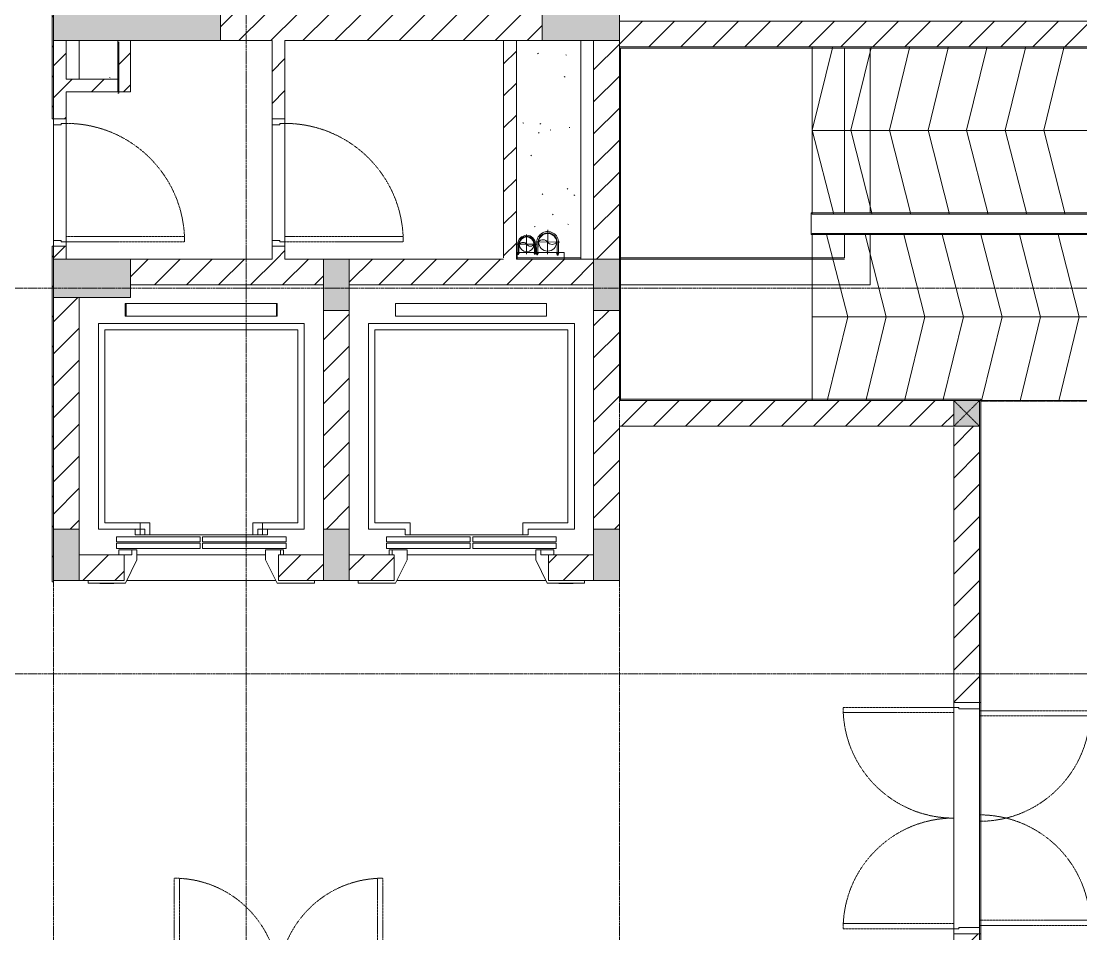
# Model space of a CAD drawing. Header units: millimetres. Extents: x 5359 to 218750, y -16347 to 109893.
# Drawn here: x 44202 to 52440, y 46415 to 53512 of the extents above; entities that cross this region are included whole.
import ezdxf

# ---------------------------------------------------------------- set-up
doc = ezdxf.new("R2010")
doc.units = ezdxf.units.MM
for name, pattern in [('Dash', [6, 3, -3]), ('Grid Line', [22.225, 12.7, -3.175, 3.175, -3.175]), ('IMPORT-CENTER _3_', [10.16, 6.35, -1.27, 1.27, -1.27]), ('IMPORT-Overhead', [3.96875, 2.38125, -1.5875]), ('NET VAN', [1.06, 0.53, -0.53])]:
    doc.linetypes.add(name, pattern=pattern)
for name, color, linetype, lineweight in [('0-1', 7, 'Continuous', 5), ('A-AREA-1', 41, 'IMPORT-Overhead', 9), ('A-CLNG', 13, 'Continuous', 9), ('A-CLNG-PATT', 13, 'Continuous', 9), ('A-DETL-GENF-2', 9, 'NET VAN', 9), ('A-DETL-THIN', 151, 'Continuous', 9), ('A-DOOR', 31, 'Continuous', 9), ('A-DOOR-FRAM', 31, 'Continuous', 9), ('A-FLOR', 192, 'Continuous', 9), ('A-FLOR-1', 9, 'Continuous', 9), ('A-WALL', 113, 'Continuous', 9), ('A-WALL-3', 113, 'Continuous', 18), ('A-WALL-PATT-3', 111, 'Continuous', 9), ('G-IMPT', 8, 'Continuous', 9), ('G-IMPT-1', 8, 'IMPORT-CENTER _3_', 9), ('I-WALL-3', 2, 'Continuous', 18), ('M-EQPM', 50, 'Continuous', 9), ('S-BEAM-1', 9, 'Continuous', 9), ('S-COLS', 52, 'Continuous', 9), ('S-COLS-1', 253, 'Continuous', 5), ('S-COLS-2', 53, 'Continuous', 18), ('S-COLS-4', 52, 'Continuous', 18), ('S-COLS-5', 52, 'Dash', 9), ('S-COLS-HDLN', 52, 'Dash', 9), ('S-GRID-1', 1, 'Grid Line', 9)]:
    doc.layers.add(name, color=color, linetype=linetype, lineweight=lineweight)
pattern_1 = [(45, (0, 0), (-124.4508, 124.4508), [])]
pattern_2 = [(45, (0, 0), (-116.67262, 116.67262), [])]

# ---------------------------------------------------------------- blocks, each defined once
blk = doc.blocks.new('NCV_TKTC_KET CAU_rvt-1-TKCS_MB ĐỊNH VỊ CỔNG-HÀNG RÀO')
at = {"layer": 'S-COLS-1'}
for points in [[(44452.6, 53361.9), (45752.6, 53361.9), (45752.6, 53711.9), (44452.6, 53711.9), (44452.6, 53676.5)], [(48852.6, 53362.3), (48852.6, 53562.3), (48252.6, 53562.3), (48252.6, 53362.3)], [(45052.6, 51361.9), (45052.6, 51661.9), (44452.6, 51661.9), (44452.6, 51361.9)], [(46552.6, 51261.9), (46752.6, 51261.9), (46752.6, 51661.9), (46552.6, 51661.9)], [(48652.6, 51261.9), (48852.6, 51261.9), (48852.6, 51661.9), (48652.6, 51661.9)], [(44652.6, 49161.9), (44652.6, 49561.9), (44452.6, 49561.9), (44452.6, 49161.9)], [(46552.6, 49161.9), (46752.6, 49161.9), (46752.6, 49561.9), (46552.6, 49561.9)], [(48852.6, 49161.9), (48852.6, 49561.9), (48652.6, 49561.9), (48652.6, 49161.9)]]:
    blk.add_hatch(color=256, dxfattribs=at).paths.add_polyline_path(points)
at = {"layer": 'A-FLOR-1'}
for p, q in [((44652.6, 53061.9), (44652.6, 53361.9)), ((48652.6, 53362.3), (48652.6, 53361.9))]:
    blk.add_line(p, q, dxfattribs=at)
at = {"layer": 'S-BEAM-1'}
blk.add_line((48552.6, 53362.3), (48552.6, 51661.9), dxfattribs=at)
at = {"layer": 'S-COLS-2'}
for p, q in [((44452.6, 53711.9), (44452.6, 53361.9)), ((45752.6, 53361.9), (45752.6, 53711.9)), ((48252.6, 53562.3), (48252.6, 53362.3)), ((48852.6, 53362.3), (48852.6, 53562.3)), ((44452.6, 53361.9), (45752.6, 53361.9)), ((48252.6, 53362.3), (48852.6, 53362.3)), ((44452.6, 51661.9), (44452.6, 51361.9)), ((45052.6, 51661.9), (44452.6, 51661.9)), ((45052.6, 51361.9), (45052.6, 51661.9)), ((46752.6, 51661.9), (46552.6, 51661.9)), ((46552.6, 51661.9), (46552.6, 51261.9)), ((46752.6, 51261.9), (46752.6, 51661.9)), ((48852.6, 51661.9), (48652.6, 51661.9)), ((48652.6, 51661.9), (48652.6, 51261.9)), ((48852.6, 51261.9), (48852.6, 51661.9)), ((44452.6, 51361.9), (45052.6, 51361.9)), ((46552.6, 51261.9), (46752.6, 51261.9)), ((48652.6, 51261.9), (48852.6, 51261.9)), ((44652.6, 49561.9), (44452.6, 49561.9)), ((44452.6, 49561.9), (44452.6, 49161.9)), ((44652.6, 49161.9), (44652.6, 49561.9)), ((46752.6, 49561.9), (46552.6, 49561.9)), ((46552.6, 49561.9), (46552.6, 49161.9)), ((46752.6, 49161.9), (46752.6, 49561.9)), ((48852.6, 49561.9), (48652.6, 49561.9)), ((48652.6, 49561.9), (48652.6, 49161.9)), ((48852.6, 49161.9), (48852.6, 49561.9)), ((44452.6, 49161.9), (44652.6, 49161.9)), ((46552.6, 49161.9), (46752.6, 49161.9)), ((48652.6, 49161.9), (48852.6, 49161.9))]:
    blk.add_line(p, q, dxfattribs=at)
blk = doc.blocks.new('FD_07 - FD_07-1700x2200-CỬA ĐI 2 CÁNH-910693-TKCS_MB ĐỊNH VỊ CỔNG-HÀNG RÀO')
at = {"layer": 'A-DETL-GENF-2'}
for p, q in [((-810, 910), (-810, 100)), ((-770, 910), (-810, 910)), ((-770, 100), (-770, 910)), ((770, 100), (770, 910)), ((770, 910), (810, 910)), ((810, 910), (810, 100)), ((-810, 100), (-770, 100)), ((810, 100), (770, 100)), ((-810, -910), (-810, -100)), ((-810, -100), (-770, -100)), ((-770, -100), (-770, -910)), ((810, -100), (770, -100)), ((770, -100), (770, -910)), ((810, -910), (810, -100)), ((-770, -910), (-810, -910)), ((770, -910), (810, -910))]:
    blk.add_line(p, q, dxfattribs=at)
for centre, start, end in [((-810, 100), 0, 87.16943), ((810, 100), 92.83057, 180), ((-810, -100), 272.83057, 360), ((810, -100), 180, 267.16943)]:
    blk.add_arc(centre, 810, start, end, dxfattribs=at)
at = {"layer": 'A-DOOR'}
for p, q in [((-810, 100), (810, 100)), ((800, -100), (-800, -100))]:
    blk.add_line(p, q, dxfattribs=at)
at = {"layer": 'A-DOOR-FRAM'}
for p, q in [((-810, 100), (-850, 100)), ((-850, 100), (-850, -100)), ((-810, 60), (-810, 100)), ((850, 100), (810, 100)), ((810, 100), (810, 60)), ((850, -100), (850, 100)), ((-800, 60), (-810, 60)), ((-800, -100), (-800, 60)), ((810, 60), (800, 60)), ((800, 60), (800, -100)), ((-850, -100), (-800, -100)), ((800, -100), (850, -100))]:
    blk.add_line(p, q, dxfattribs=at)
blk = doc.blocks.new('Thang may HIEN - Dài x Rộng - 2000x2000-V2-TKCS_MB ĐỊNH VỊ CỔNG-HÀNG RÀO')
at = {"layer": 'A-DOOR'}
for p, q in [((-660, -190.4), (-660, -150.4)), ((10, -150.4), (10, -190.4)), ((-660, -200.4), (-660, -240.4)), ((10, -200.4), (10, -240.4)), ((-440, -300), (-800, -300)), ((-800, -300), (-800, -1900)), ((-440, -255), (-440, -300)), ((-400, -255), (-440, -255)), ((475, -255), (-400, -255)), ((-400, -350), (-400, -255)), ((475, -255), (515, -255)), ((475, -350), (475, -255)), ((515, -255), (515, -300)), ((800, -300), (515, -300)), ((800, -1900), (800, -300)), ((-400, -350), (-750, -350)), ((-750, -350), (-750, -1850)), ((750, -350), (475, -350)), ((750, -1850), (750, -350)), ((-750, -1850), (750, -1850)), ((-800, -1900), (800, -1900)), ((590.8, -1955.4), (-584.2, -1955.4)), ((-584.2, -1955.4), (-584.2, -2055.4)), ((590.8, -2055.4), (590.8, -1955.4)), ((-584.2, -2055.4), (590.8, -2055.4))]:
    blk.add_line(p, q, dxfattribs=at)
blk = doc.blocks.new('FD_02 - FD_03 - FD_03-KY THUAT-900x2200mm-801878-TKCS_MB ĐỊNH VỊ CỔNG-HÀNG RÀO')
at = {"layer": 'A-DETL-GENF-2'}
for p, q in [((420, 50), (420, 970)), ((420, 970), (460, 970)), ((460, 970), (460, 50)), ((460, 50), (420, 50))]:
    blk.add_line(p, q, dxfattribs=at)
blk.add_arc((460, 50), 920, 92.49191, 180, dxfattribs=at)
at = {"layer": 'A-DOOR-FRAM'}
for p, q in [((-460, 50), (-495, 50)), ((-495, 50), (-495, -50)), ((-460, 10), (-460, 50)), ((-450, 10), (-460, 10)), ((-450, -50), (-450, 10)), ((460, 10), (450, 10)), ((450, 10), (450, -50)), ((495, 50), (460, 50)), ((460, 50), (460, 10)), ((495, -50), (495, 50)), ((-495, -50), (-450, -50)), ((450, -50), (495, -50))]:
    blk.add_line(p, q, dxfattribs=at)
blk = doc.blocks.new('TKTC_XREF_251221_MB TANG 1 - TKTC_XREF_260130_MB TANG 1_dwg_$cc-4202122-TKCS_MB ĐỊNH VỊ CỔNG-HÀNG RÀO')
at = {"layer": 'G-IMPT'}
blk.add_circle((0, 0), 0.5, dxfattribs=at)
for centre, radius, start, end in [((0, 0), 0.5, 90, 270), ((0.188, 0.25), 0.313, 126.8699, 233.1301), ((-0.188, -0.25), 0.313, 306.8699, 53.1301)]:
    blk.add_arc(centre, radius, start, end, dxfattribs=at)
at = {"layer": 'G-IMPT-1'}
for p, q in [((-0.673, 0), (0.673, 0)), ((0, -0.673), (0, 0.673))]:
    blk.add_line(p, q, dxfattribs=at)
blk = doc.blocks.new('TKTC_XREF_251221_MB TANG 1 - TKTC_XREF_260130_MB TANG 1_dwg_CUM U_DN100-4202112-TKCS_MB ĐỊNH VỊ CỔNG-HÀNG RÀO')
at = {"layer": 'G-IMPT'}
blk.add_hatch(color=256, dxfattribs=at).paths.add_polyline_path([(0, 61), (0, 57), (14.8, 55.1), (28.5, 49.4), (40.3, 40.3), (49.4, 28.5), (55.1, 14.8), (57, 0), (55.1, -14.8), (49.4, -28.5), (40.3, -40.3), (28.5, -49.4), (14.8, -55.1), (0, -57), (0, -61), (15.8, -58.9), (30.5, -52.8), (43.1, -43.1), (52.8, -30.5), (58.9, -15.8), (61, 0), (58.9, 15.8), (52.8, 30.5), (43.1, 43.1), (30.5, 52.8), (15.8, 58.9)])
for p, q in [((-72.7, 69.3), (-72.7, 60.7)), ((-66.9, 67.9), (-71.7, 67.9)), ((-65, 69), (0, 69)), ((-79.1, 66.6), (-79.1, 63.4)), ((-76.6, 66.6), (-76.6, 63.4)), ((-74.6, 66.6), (-74.6, 63.4)), ((-66.9, 62.1), (-71.7, 62.1)), ((-79.1, -63.4), (-79.1, -66.6)), ((-76.6, -63.4), (-76.6, -66.6)), ((-74.6, -63.4), (-74.6, -66.6)), ((-72.7, -60.7), (-72.7, -69.3)), ((-66.9, -62.1), (-71.7, -62.1)), ((-66.9, -67.9), (-71.7, -67.9)), ((-65, -69), (0, -69))]:
    blk.add_line(p, q, dxfattribs=at)
at = {"layer": 'G-IMPT', "flags": 128}
for points in [[(-72.7, 67.6), (-78.1, 67.6), (-78.1, 62.4), (-72.7, 62.4)], [(-71.7, 59.2), (-66.9, 59.2), (-66.9, 70.8), (-71.7, 70.8)], [(-66.9, 70.8), (-66.9, 72.7), (-65, 72.7), (-65, 57.3), (-66.9, 57.3), (-66.9, 59.2)], [(-65, 61), (0, 61), (0, 57)], [(-72.7, -62.4), (-78.1, -62.4), (-78.1, -67.6), (-72.7, -67.6)], [(-71.7, -70.8), (-66.9, -70.8), (-66.9, -59.2), (-71.7, -59.2)], [(-66.9, -59.2), (-66.9, -57.3), (-65, -57.3), (-65, -72.7), (-66.9, -72.7), (-66.9, -70.8)], [(-65, -61), (0, -61), (0, -57)]]:
    blk.add_lwpolyline(points, dxfattribs=at)
at = {"layer": 'G-IMPT'}
for centre, radius, start, end in [((-78.1, 66.6), 0.96, 90, 180), ((-71.1, 69.3), 1.56, 112.61986, 247.38014), ((-67.9, 65), 4.8, 143.1301, 216.8699), ((0, 0), 69, 270, 90), ((-78.1, 63.4), 0.96, 180, 270), ((-71.1, 60.7), 1.56, 112.61986, 247.38014), ((0, 0), 61, 270, 90), ((0, 0), 57, 270, 90), ((-78.1, -63.4), 0.96, 90, 180), ((-78.1, -66.6), 0.96, 180, 270), ((-71.1, -60.7), 1.56, 112.61986, 247.38014), ((-67.9, -65), 4.8, 143.1301, 216.8699), ((-71.1, -69.3), 1.56, 112.61986, 247.38014)]:
    blk.add_arc(centre, radius, start, end, dxfattribs=at)
blk = doc.blocks.new('TKTC_XREF_251221_MB TANG 1 - TKTC_XREF_260130_MB TANG 1_dwg_$cc-4202116-TKCS_MB ĐỊNH VỊ CỔNG-HÀNG RÀO')
at = {"layer": 'G-IMPT'}
blk.add_circle((0, 0), 0.5, dxfattribs=at)
for centre, radius, start, end in [((0, 0), 0.5, 90, 270), ((0.188, 0.25), 0.313, 126.8699, 233.1301), ((-0.188, -0.25), 0.313, 306.8699, 53.1301)]:
    blk.add_arc(centre, radius, start, end, dxfattribs=at)
at = {"layer": 'G-IMPT-1'}
for p, q in [((0, -0.673), (0, 0.673)), ((-0.673, 0), (0.673, 0))]:
    blk.add_line(p, q, dxfattribs=at)
blk = doc.blocks.new('TKTC_XREF_251221_MB TANG 1 - TKTC_XREF_260130_MB TANG 1_dwg-4202109-TKCS_MB ĐỊNH VỊ CỔNG-HÀNG RÀO')
at = {"layer": 'G-IMPT'}
for p, q in [((-154299.1, -350784.7), (-154299.1, -350774.7)), ((-151499.2, -354882), (-151499.2, -353182))]:
    blk.add_line(p, q, dxfattribs=at)
at = {"layer": 'G-IMPT', "flags": 128}
blk.add_lwpolyline([(-154727, -349634.2), (-154727, -349684.2), (-155092.6, -349684.2), (-155092.6, -349633.9), (-154727, -349633.9), (-154727, -349684.2), (-155092.6, -349684.2), (-155092.6, -349633.9), (-154727, -349633.9)], dxfattribs=at)
at = {"extrusion": (0, 0, -1)}
for name, p, xscale, yscale, zscale, rotation in [('TKTC_XREF_251221_MB TANG 1 - TKTC_XREF_260130_MB TANG 1_dwg_$cc-4202122-TKCS_MB ĐỊNH VỊ CỔNG-HÀNG RÀO', (155019.9, -349569.8), 114.0000000000649, 114.0000000000649, -114.0000000000649, 269.9277821117897), ('TKTC_XREF_251221_MB TANG 1 - TKTC_XREF_260130_MB TANG 1_dwg_$cc-4202116-TKCS_MB ĐỊNH VỊ CỔNG-HÀNG RÀO', (154856.6, -349552.5), 140.0000000000797, 140.0000000000797, -140.0000000000797, 271.0087957877645)]:
    blk.add_blockref(name, p, dxfattribs=dict(at, xscale=xscale, yscale=yscale, zscale=zscale, rotation=rotation))
at = {"rotation": 90.072217886616}
blk.add_blockref('TKTC_XREF_251221_MB TANG 1 - TKTC_XREF_260130_MB TANG 1_dwg_CUM U_DN100-4202112-TKCS_MB ĐỊNH VỊ CỔNG-HÀNG RÀO', (-155020, -349568.8), dxfattribs=at)
at = {"xscale": 1.228070175438593, "yscale": 1.228070175438593, "zscale": 1.228070175438593, "rotation": 88.99120421064113}
blk.add_blockref('TKTC_XREF_251221_MB TANG 1 - TKTC_XREF_260130_MB TANG 1_dwg_CUM U_DN100-4202112-TKCS_MB ĐỊNH VỊ CỔNG-HÀNG RÀO', (-154856.6, -349555.5), dxfattribs=at)
blk = doc.blocks.new('TKTC_XREF_251221_MB TANG 1 - TKTC_XREF_251221_MB TANG 1-2038492-TKCS_MB ĐỊNH VỊ CỔNG-HÀNG RÀO')
blk.add_blockref('TKTC_XREF_251221_MB TANG 1 - TKTC_XREF_260130_MB TANG 1_dwg-4202109-TKCS_MB ĐỊNH VỊ CỔNG-HÀNG RÀO', (169499.1, 384109.7))
blk = doc.blocks.new('Thang may HIEN - Dài x Rộng - 2000x2000-2402870-TKCS_MB ĐỊNH VỊ CỔNG-HÀNG RÀO')
at = {"layer": 'A-DOOR'}
for p, q in [((-584.2, 1955.4), (-584.2, 2055.4)), ((-584.2, 2055.4), (590.8, 2055.4)), ((590.8, 2055.4), (590.8, 1955.4)), ((-800, 300), (-800, 1900)), ((-800, 1900), (800, 1900)), ((590.8, 1955.4), (-584.2, 1955.4)), ((800, 1900), (800, 300)), ((-750, 350), (-750, 1850)), ((-750, 1850), (750, 1850)), ((750, 1850), (750, 350)), ((-400, 350), (-750, 350)), ((-400, 350), (-400, 255)), ((475, 350), (475, 255)), ((750, 350), (475, 350)), ((-440, 300), (-800, 300)), ((-440, 255), (-440, 300)), ((-400, 255), (-440, 255)), ((475, 255), (-400, 255)), ((475, 255), (515, 255)), ((515, 255), (515, 300)), ((800, 300), (515, 300)), ((-660, 200.4), (-660, 240.4)), ((-660, 240.4), (-10, 240.4)), ((-660, 240.4), (-10, 240.4)), ((-660, 200.4), (-660, 240.4)), ((-10, 200.4), (-660, 200.4)), ((-10, 200.4), (-660, 200.4)), ((-10, 190.4), (-660, 190.4)), ((-660, 190.4), (-660, 150.4)), ((-660, 190.4), (-10, 190.4)), ((-660, 150.4), (-660, 190.4)), ((-10, 240.4), (-10, 200.4)), ((-10, 240.4), (-10, 200.4)), ((-10, 150.4), (-10, 190.4)), ((-10, 190.4), (-10, 150.4)), ((10, 200.4), (10, 240.4)), ((10, 240.4), (660, 240.4)), ((10, 240.4), (660, 240.4)), ((10, 200.4), (10, 240.4)), ((660, 200.4), (10, 200.4)), ((660, 200.4), (10, 200.4)), ((10, 150.4), (10, 190.4)), ((10, 190.4), (660, 190.4)), ((10, 190.4), (660, 190.4)), ((10, 150.4), (10, 190.4)), ((660, 240.4), (660, 200.4)), ((660, 240.4), (660, 200.4)), ((660, 190.4), (660, 150.4)), ((660, 190.4), (660, 150.4)), ((-660, 150.4), (-10, 150.4)), ((-10, 150.4), (-660, 150.4)), ((-640, 140), (-540, 140)), ((-640, 100), (-640, 140)), ((-600, 100), (-640, 100)), ((-600, 100), (-540, 100)), ((-600, -100), (-600, 100)), ((-540, 140), (-500, 140)), ((-540, 100), (-540, 140)), ((-500, 140), (-500, 60)), ((660, 150.4), (10, 150.4)), ((660, 150.4), (10, 150.4)), ((500, 140), (615, 140)), ((500, 60), (500, 140)), ((600, 100), (600, -100)), ((615, 100), (600, 100)), ((615, 140), (615, 100)), ((615, 140), (640, 140)), ((640, 100), (615, 100)), ((640, 140), (640, 100)), ((-500, 60), (-590, -120)), ((590, -120), (500, 60)), ((-880, -120), (-880, -100)), ((-880, -100), (-600, -100)), ((-590, -120), (-880, -120)), ((-790, -124), (-790, -120)), ((-680, -124), (-790, -124)), ((-680, -120), (-680, -124)), ((880, -120), (590, -120)), ((600, -100), (880, -100)), ((880, -100), (880, -120))]:
    blk.add_line(p, q, dxfattribs=at)
blk = doc.blocks.new('Thang may HIEN - Dài x Rộng - 2000x2000-V312-TKCS_MB ĐỊNH VỊ CỔNG-HÀNG RÀO')
at = {"layer": 'A-DOOR'}
for p, q in [((-590, 120), (-880, 120)), ((-880, 120), (-880, 100)), ((-880, 100), (-600, 100)), ((-680, 124), (-790, 124)), ((-790, 124), (-790, 120)), ((-680, 120), (-680, 124)), ((-600, 100), (-600, -100)), ((-500, -60), (-590, 120)), ((590, 120), (500, -60)), ((880, 120), (590, 120)), ((600, -100), (600, 100)), ((600, 100), (880, 100)), ((880, 100), (880, 120)), ((-500, -140), (-500, -60)), ((500, -60), (500, -140)), ((-660, -190.4), (-660, -150.4)), ((-660, -150.4), (-10, -150.4)), ((-10, -150.4), (-660, -150.4)), ((-660, -150.4), (-660, -190.4)), ((-600, -100), (-640, -100)), ((-640, -100), (-640, -140)), ((-640, -140), (-540, -140)), ((-600, -100), (-540, -100)), ((-540, -100), (-540, -140)), ((-540, -140), (-500, -140)), ((-10, -150.4), (-10, -190.4)), ((-10, -190.4), (-10, -150.4)), ((660, -150.4), (10, -150.4)), ((10, -150.4), (10, -190.4)), ((10, -150.4), (10, -190.4)), ((660, -150.4), (10, -150.4)), ((500, -140), (615, -140)), ((615, -100), (600, -100)), ((615, -140), (615, -100)), ((640, -100), (615, -100)), ((615, -140), (640, -140)), ((640, -140), (640, -100)), ((660, -190.4), (660, -150.4)), ((660, -190.4), (660, -150.4)), ((-10, -190.4), (-660, -190.4)), ((-660, -190.4), (-10, -190.4)), ((-10, -200.4), (-660, -200.4)), ((-660, -200.4), (-660, -240.4)), ((-10, -200.4), (-660, -200.4)), ((-660, -200.4), (-660, -240.4)), ((-660, -240.4), (-10, -240.4)), ((-660, -240.4), (-10, -240.4)), ((-10, -240.4), (-10, -200.4)), ((-10, -240.4), (-10, -200.4)), ((10, -190.4), (660, -190.4)), ((10, -190.4), (660, -190.4)), ((10, -200.4), (10, -240.4)), ((660, -200.4), (10, -200.4)), ((10, -200.4), (10, -240.4)), ((660, -200.4), (10, -200.4)), ((10, -240.4), (660, -240.4)), ((10, -240.4), (660, -240.4)), ((660, -240.4), (660, -200.4)), ((660, -240.4), (660, -200.4)), ((-440, -300), (-800, -300)), ((-800, -300), (-800, -1900)), ((-440, -255), (-440, -300)), ((-400, -255), (-440, -255)), ((475, -255), (-400, -255)), ((-400, -350), (-400, -255)), ((475, -255), (515, -255)), ((475, -350), (475, -255)), ((515, -255), (515, -300)), ((800, -300), (515, -300)), ((800, -1900), (800, -300)), ((-400, -350), (-750, -350)), ((-750, -350), (-750, -1850)), ((750, -350), (475, -350)), ((750, -1850), (750, -350)), ((-750, -1850), (750, -1850)), ((-800, -1900), (800, -1900)), ((590.8, -1955.4), (-584.2, -1955.4)), ((-584.2, -1955.4), (-584.2, -2055.4)), ((590.8, -2055.4), (590.8, -1955.4)), ((-584.2, -2055.4), (590.8, -2055.4))]:
    blk.add_line(p, q, dxfattribs=at)
blk = doc.blocks.new('FD_07 - DIG_01-1800x2200-CỬA ĐI 2 CÁNH 2-2150742-TKCS_MB ĐỊNH VỊ CỔNG-HÀNG RÀO')
at = {"layer": 'A-DETL-GENF-2'}
for p, q in [((-860, 960), (-860, 100)), ((-820, 960), (-860, 960)), ((-820, 100), (-820, 960)), ((820, 100), (820, 960)), ((820, 960), (860, 960)), ((860, 960), (860, 100)), ((-860, 100), (-820, 100)), ((860, 100), (820, 100)), ((-835, -960), (-835, -100)), ((-835, -100), (-795, -100)), ((-795, -100), (-795, -960)), ((835, -100), (795, -100)), ((795, -100), (795, -960)), ((835, -960), (835, -100)), ((-795, -960), (-835, -960)), ((795, -960), (835, -960))]:
    blk.add_line(p, q, dxfattribs=at)
for centre, start, end in [((-860, 100), 0, 87.33412), ((860, 100), 92.66588, 180), ((-835, -100), 272.66588, 360), ((835, -100), 180, 267.33412)]:
    blk.add_arc(centre, 860, start, end, dxfattribs=at)
at = {"layer": 'A-DOOR'}
for p, q in [((-860, 100), (860, 100)), ((850, -100), (-850, -100))]:
    blk.add_line(p, q, dxfattribs=at)
at = {"layer": 'A-DOOR-FRAM'}
for p, q in [((-860, 100), (-900, 100)), ((-900, 100), (-900, -100)), ((-860, 60), (-860, 100)), ((900, 100), (860, 100)), ((860, 100), (860, 60)), ((900, -100), (900, 100)), ((-850, 60), (-860, 60)), ((-850, -100), (-850, 60)), ((860, 60), (850, 60)), ((850, 60), (850, -100)), ((-900, -100), (-850, -100)), ((850, -100), (900, -100))]:
    blk.add_line(p, q, dxfattribs=at)
blk = doc.blocks.new('G1_SOF - BO TRU - 200x200-3050151-TKCS_MB ĐỊNH VỊ CỔNG-HÀNG RÀO')
at = {"layer": 'S-COLS-HDLN'}
for p, q in [((-100, 100), (100, -100)), ((100, 100), (-100, -100))]:
    blk.add_line(p, q, dxfattribs=at)

msp = doc.modelspace()

# ---------------------------------------------------------------- hatches: boundary and pattern name
at = {"layer": 'A-CLNG-PATT'}
h = msp.add_hatch(dxfattribs=at)
h.set_pattern_fill('FP_7', color=256, style=0, pattern_type=2)
h.set_pattern_definition([(37.5, (0, 0), (-17.8824, 546.968), [7.376, -424.107, 7.376, -475.204, -461.289]), (37.5, (0, 0), (-17.8824, 546.968), [-914.063, 7.376, -453.913]), (7.5, (0, 0), (502.3874, 801.1234), [7.376, -225.398, 7.376, -381.526, -149.032]), (7.5, (0, 0), (502.3874, 801.1234), [-621.676, 7.376, -141.656]), (327.5, (-349.16, 0), (884.0133, 1.6066), [7.376, -134.559, 7.376, -503.591, -667.095]), (327.5, (-349.16, 0), (884.0133, 1.6066), [-652.902, 7.376, -659.719]), (317.5, (-349.16, 0), (853.35, 249.146), [7.376, -63.591, 7.376, -327.591, -383.225]), (317.5, (-349.16, 0), (853.35, 249.146), [-405.935, 7.376, -375.849])])
h.paths.add_polyline_path([(48552.6, 51671.9), (48552.6, 53361.9), (48052.6, 53361.9), (48052.6, 51671.9)])
h.paths.add_polyline_path([(44952.6, 53061.9), (44952.6, 53361.9), (44652.6, 53361.9), (44652.6, 53061.9)])
at = {"layer": 'A-WALL-PATT-3'}
h = msp.add_hatch(dxfattribs=at)
h.set_pattern_fill('FP_32', color=256, style=0, pattern_type=2)
h.set_pattern_definition(pattern_2)
h.paths.add_polyline_path([(44452.6, 49151.9), (44452.6, 51761.9), (44442.6, 51761.9), (44442.6, 49151.9)])
h.paths.add_polyline_path([(44442.6, 52751.9), (44452.6, 52751.9), (44452.6, 53861.9), (44442.6, 53861.9), (44442.6, 52757.8)])
h.paths.add_polyline_path([(44442.6, 54951.9), (44452.6, 54951.9), (44452.6, 62061.9), (44442.6, 62061.9), (44442.6, 56635.3)])
h.paths.add_polyline_path([(44452.6, 63151.9), (44452.6, 63151.9), (44452.6, 70111.9), (44442.6, 70111.9), (44442.6, 63151.9)])
h = msp.add_hatch(dxfattribs=at)
h.set_pattern_fill('FP_1', color=256, style=0, pattern_type=2)
h.set_pattern_definition(pattern_1)
h.paths.add_polyline_path([(46252.5, 53362.3), (48252.6, 53362.3), (48252.6, 53562.3), (45752.6, 53562.3), (45752.6, 53362.3), (46152.5, 53362.3)])
h = msp.add_hatch(dxfattribs=at)
h.set_pattern_fill('FP_1', color=256, style=0, pattern_type=2)
h.set_pattern_definition(pattern_1)
h.paths.add_polyline_path([(48852.6, 53311.9), (52602.6, 53311.9), (52602.6, 53511.9), (48852.6, 53511.9)])
h = msp.add_hatch(dxfattribs=at)
h.set_pattern_fill('FP_1', color=256, style=0, pattern_type=2)
h.set_pattern_definition(pattern_1)
h.paths.add_polyline_path([(44512.6, 51661.9), (44552.6, 51661.9), (44552.6, 51761.9), (44452.6, 51761.9), (44452.6, 51661.9)])
h.paths.add_polyline_path([(44512.6, 52751.9), (44552.6, 52751.9), (44552.6, 53361.9), (44452.6, 53361.9), (44452.6, 52751.9)])
h = msp.add_hatch(dxfattribs=at)
h.set_pattern_fill('FP_1', color=256, style=0, pattern_type=2)
h.set_pattern_definition(pattern_1)
h.paths.add_polyline_path([(45052.6, 52961.9), (45052.6, 53361.9), (44952.6, 53361.9), (44952.6, 52961.9)])
h = msp.add_hatch(dxfattribs=at)
h.set_pattern_fill('FP_32', color=256, style=0, pattern_type=2)
h.set_pattern_definition(pattern_2)
h.paths.add_polyline_path([(44962.6, 52951.9), (44962.6, 53352.3), (44952.6, 53352.3), (44952.6, 52951.9)])
h = msp.add_hatch(dxfattribs=at)
h.set_pattern_fill('FP_1', color=256, style=0, pattern_type=2)
h.set_pattern_definition(pattern_1)
h.paths.add_polyline_path([(46152.5, 51661.9), (46252.5, 51661.9), (46252.5, 51761.9), (46152.5, 51761.9), (46152.5, 51671.9)])
h.paths.add_polyline_path([(46152.5, 52751.9), (46252.5, 52751.9), (46252.5, 53362.3), (46152.5, 53362.3), (46152.5, 53352.3)])
h = msp.add_hatch(dxfattribs=at)
h.set_pattern_fill('FP_1', color=256, style=0, pattern_type=2)
h.set_pattern_definition(pattern_1)
h.paths.add_polyline_path([(47952.5, 51661.9), (48052.5, 51661.9), (48052.5, 53362.3), (47952.5, 53362.3), (47952.5, 51671.9)])
h = msp.add_hatch(dxfattribs=at)
h.set_pattern_fill('FP_1', color=256, style=0, pattern_type=2)
h.set_pattern_definition(pattern_1)
h.paths.add_polyline_path([(48652.5, 51661.9), (48852.5, 51661.9), (48852.5, 53361.9), (48652.5, 53361.9), (48652.5, 51704)])
h = msp.add_hatch(dxfattribs=at)
h.set_pattern_fill('FP_1', color=256, style=0, pattern_type=2)
h.set_pattern_definition(pattern_1)
h.paths.add_polyline_path([(44552.6, 52961.9), (44952.6, 52961.9), (44952.6, 53061.9), (44552.6, 53061.9)])
h = msp.add_hatch(dxfattribs=at)
h.set_pattern_fill('FP_1', color=256, style=0, pattern_type=2)
h.set_pattern_definition(pattern_1)
h.paths.add_polyline_path([(46513.6, 51461.9), (46552.6, 51461.9), (46552.6, 51661.9), (45052.6, 51661.9), (45052.6, 51461.9)])
h = msp.add_hatch(dxfattribs=at)
h.set_pattern_fill('FP_1', color=256, style=0, pattern_type=2)
h.set_pattern_definition(pattern_1)
h.paths.add_polyline_path([(48652.5, 51461.9), (48652.5, 51661.9), (46752.6, 51661.9), (46752.6, 51461.9), (47724, 51461.9)])
h = msp.add_hatch(dxfattribs=at)
h.set_pattern_fill('FP_1', color=256, style=0, pattern_type=2)
h.set_pattern_definition(pattern_1)
h.paths.add_polyline_path([(44452.5, 49561.9), (44652.5, 49561.9), (44652.5, 51361.9), (44452.5, 51361.9), (44452.5, 50717.8)])
h = msp.add_hatch(dxfattribs=at)
h.set_pattern_fill('FP_1', color=256, style=0, pattern_type=2)
h.set_pattern_definition(pattern_1)
h.paths.add_polyline_path([(46552.6, 49561.9), (46752.6, 49561.9), (46752.6, 51261.9), (46552.6, 51261.9), (46552.6, 50717.8)])
h = msp.add_hatch(dxfattribs=at)
h.set_pattern_fill('FP_1', color=256, style=0, pattern_type=2)
h.set_pattern_definition(pattern_1)
h.paths.add_polyline_path([(48652.5, 49561.9), (48852.5, 49561.9), (48852.5, 51261.9), (48652.5, 51261.9), (48652.5, 50717.8)])
h = msp.add_hatch(dxfattribs=at)
h.set_pattern_fill('FP_1', color=256, style=0, pattern_type=2)
h.set_pattern_definition(pattern_1)
h.paths.add_polyline_path([(51452.5, 50361.9), (51452.5, 50561.9), (48852.5, 50561.9), (48852.5, 50361.9), (48934.4, 50361.9)])
h = msp.add_hatch(dxfattribs=at)
h.set_pattern_fill('FP_1', color=256, style=0, pattern_type=2)
h.set_pattern_definition(pattern_1)
h.paths.add_polyline_path([(51652.5, 46036.9), (51652.5, 46414.6), (51452.5, 46414.6), (51452.5, 46036.9)])
h.paths.add_polyline_path([(51492.5, 48214.6), (51652.5, 48214.6), (51652.5, 50361.9), (51452.5, 50361.9), (51452.5, 48214.6)])
h = msp.add_hatch(dxfattribs=at)
h.set_pattern_fill('FP_1', color=256, style=0, pattern_type=2)
h.set_pattern_definition(pattern_1)
h.paths.add_polyline_path([(45002.6, 49161.9), (45002.6, 49361.9), (44652.6, 49361.9), (44652.6, 49161.9), (44722.6, 49161.9)])
h.paths.add_polyline_path([(46552.6, 49161.9), (46552.6, 49361.9), (46202.6, 49361.9), (46202.6, 49161.9), (46513.6, 49161.9)])
h = msp.add_hatch(dxfattribs=at)
h.set_pattern_fill('FP_1', color=256, style=0, pattern_type=2)
h.set_pattern_definition(pattern_1)
h.paths.add_polyline_path([(48582.6, 49161.9), (48652.5, 49161.9), (48652.5, 49361.9), (48302.6, 49361.9), (48302.6, 49161.9)])
h.paths.add_polyline_path([(46752.6, 49161.9), (47102.6, 49161.9), (47102.6, 49361.9), (46752.6, 49361.9), (46752.6, 49321.9)])
at = {"layer": 'S-COLS-1'}
msp.add_hatch(color=256, dxfattribs=at).paths.add_polyline_path([(51452.5, 50361.9), (51652.5, 50361.9), (51652.5, 50561.9), (51452.5, 50561.9)])

# ---------------------------------------------------------------- linework, layer by layer
at = {"layer": 'A-AREA-1'}
for p, q in [((52727.6, 50557.5), (51662.3, 50557.5)), ((46102.6, 49361.9), (45102.6, 49361.9)), ((47202.6, 49361.9), (48202.6, 49361.9))]:
    msp.add_line(p, q, dxfattribs=at)
at = {"layer": 'A-CLNG'}
msp.add_line((48552.7, 53361.9), (48052.6, 53361.9), dxfattribs=at)
at = {"layer": 'A-DETL-THIN'}
for p, q in [((50352.5, 52663.9), (50511.8, 53315.9)), ((50352.5, 53311.9), (59152.5, 53311.9)), ((50352.5, 52011.9), (50352.5, 53311.9)), ((50352.5, 53311.9), (50352.5, 52011.9)), ((59152.5, 53311.9), (50352.5, 53311.9)), ((50652.5, 52663.9), (50811.8, 53315.9)), ((50952.5, 52663.9), (51111.8, 53315.9)), ((51252.5, 52663.9), (51411.8, 53315.9)), ((51552.5, 52663.9), (51711.8, 53315.9)), ((51852.5, 52663.9), (52011.8, 53315.9)), ((52152.5, 52663.9), (52311.8, 53315.9)), ((50352.5, 52663.9), (50519.2, 52011.9)), ((50352.5, 52661.9), (59152.5, 52661.9)), ((50652.5, 52663.9), (50819.2, 52011.9)), ((50952.5, 52663.9), (51119.2, 52011.9)), ((51252.5, 52663.9), (51419.2, 52011.9)), ((51552.5, 52663.9), (51719.2, 52011.9)), ((51852.5, 52663.9), (52019.2, 52011.9)), ((52152.5, 52663.9), (52319.2, 52011.9)), ((59152.5, 52011.9), (50352.5, 52011.9)), ((50352.5, 52011.9), (59152.5, 52011.9)), ((52652.6, 51861.9), (50352.5, 51861.9)), ((50352.5, 51861.9), (50352.5, 50561.9)), ((50627.6, 51211.9), (50460.9, 51863.9)), ((50927.6, 51211.9), (50760.9, 51863.9)), ((52652.6, 51861.9), (50952.5, 51861.9)), ((51227.6, 51211.9), (51060.9, 51863.9)), ((51527.6, 51211.9), (51360.9, 51863.9)), ((51827.6, 51211.9), (51660.9, 51863.9)), ((52127.6, 51211.9), (51960.9, 51863.9)), ((52427.6, 51211.9), (52260.9, 51863.9)), ((52727.6, 51211.9), (50352.5, 51211.9)), ((50627.6, 51211.9), (50468.2, 50559.9)), ((50927.6, 51211.9), (50768.2, 50559.9)), ((51227.6, 51211.9), (51068.2, 50559.9)), ((51527.6, 51211.9), (51368.2, 50559.9)), ((51827.6, 51211.9), (51668.2, 50559.9)), ((52127.6, 51211.9), (51968.2, 50559.9)), ((52427.6, 51211.9), (52268.2, 50559.9)), ((50352.5, 50561.9), (52652.6, 50561.9)), ((50352.5, 50561.9), (52727.6, 50561.9))]:
    msp.add_line(p, q, dxfattribs=at)
at = {"layer": 'A-FLOR'}
for p, q in [((44652.6, 53061.9), (44652.6, 53361.9)), ((48052.6, 51661.9), (48052.6, 53362.3)), ((46552.6, 51461.9), (46552.6, 51436.9)), ((52727.6, 50561.9), (51662.5, 50561.9))]:
    msp.add_line(p, q, dxfattribs=at)
at = {"layer": 'A-WALL'}
for p, q in [((44452.6, 53361.9), (44452.6, 52751.9)), ((44452.6, 52751.9), (44452.6, 53361.9)), ((46152.5, 53352.3), (46152.5, 52751.9)), ((46252.5, 52751.9), (46252.5, 53352.3)), ((50602.6, 52021.6), (50602.6, 53301.9)), ((50802.6, 53301.9), (50802.6, 52021.9)), ((44552.6, 52751.9), (44552.6, 52951.9)), ((44452.6, 51806.9), (44452.6, 52706.9)), ((44552.6, 52716.9), (44552.6, 51796.9)), ((46152.5, 51806.9), (46152.5, 52706.9)), ((46252.5, 52716.9), (46252.5, 51796.9)), ((50342.5, 52021.9), (59162.5, 52021.9)), ((50342.5, 51851.9), (50342.5, 52021.9)), ((59152.5, 52011.9), (50352.5, 52011.9)), ((54652.6, 51851.9), (50342.5, 51851.9)), ((50352.5, 51861.9), (59152.5, 51861.9)), ((50602.6, 51671.9), (50602.6, 51851.9)), ((50802.6, 51851.9), (50802.6, 51461.9)), ((44452.6, 51761.9), (44452.6, 51661.9)), ((44452.6, 51661.9), (44452.6, 51761.9)), ((44552.6, 51661.9), (44552.6, 51761.9)), ((46152.5, 51761.9), (46152.5, 51671.9)), ((46252.5, 51661.9), (46252.5, 51761.9)), ((47952.5, 51661.9), (46752.6, 51661.9)), ((48052.6, 51671.9), (48552.6, 51671.9)), ((48862.5, 51671.9), (50602.6, 51671.9)), ((50602.6, 51661.9), (48862.5, 51661.9)), ((48862.5, 51661.9), (50602.6, 51661.9)), ((50802.6, 51461.9), (48862.5, 51461.9)), ((51452.5, 50361.9), (51452.5, 50561.9)), ((48862.5, 50361.9), (51652.5, 50361.9)), ((51452.5, 50351.9), (51452.5, 48214.6)), ((51652.5, 50361.9), (51652.5, 48214.6)), ((45102.6, 49361.9), (46102.6, 49361.9)), ((47202.6, 49361.9), (48202.6, 49361.9)), ((44652.6, 49161.9), (44722.6, 49161.9)), ((46182.6, 49161.9), (45022.6, 49161.9)), ((46482.6, 49161.9), (46552.6, 49161.9)), ((46752.6, 49161.9), (46822.6, 49161.9)), ((48282.6, 49161.9), (47122.6, 49161.9)), ((48582.6, 49161.9), (48652.5, 49161.9)), ((51662.5, 48214.6), (51662.5, 46414.6)), ((51452.5, 46454.6), (51452.5, 48174.6)), ((51452.5, 46414.6), (51452.5, 46036.9)), ((51652.5, 46414.6), (51652.5, 46038.6))]:
    msp.add_line(p, q, dxfattribs=at)
at = {"layer": 'A-WALL-3'}
for p, q in [((45752.6, 53562.3), (45752.6, 53362.3)), ((48252.6, 53362.3), (48252.6, 53562.3)), ((52602.6, 53511.9), (48852.6, 53511.9)), ((48852.6, 53511.9), (48852.6, 53311.9)), ((44552.6, 53361.9), (44452.6, 53361.9)), ((44552.6, 53061.9), (44552.6, 53361.9)), ((44952.6, 53361.9), (44952.6, 53352.3)), ((45052.6, 53361.9), (44952.6, 53361.9)), ((45052.6, 52961.9), (45052.6, 53361.9)), ((45752.6, 53362.3), (46152.5, 53362.3)), ((46152.5, 53362.3), (46152.5, 53352.3)), ((46252.5, 53352.3), (46252.5, 53362.3)), ((46252.5, 53362.3), (48252.6, 53362.3)), ((47952.5, 53362.3), (47952.5, 51671.9)), ((48052.5, 51661.9), (48052.5, 53362.3)), ((48852.5, 53361.9), (48652.5, 53361.9)), ((48652.5, 53361.9), (48652.5, 51461.9)), ((48852.5, 51661.9), (48852.5, 53361.9)), ((54652.6, 53311.9), (48852.5, 53311.9)), ((48852.5, 50561.9), (48852.5, 53311.9)), ((48862.5, 50561.9), (48862.5, 53301.9)), ((48862.5, 53301.9), (54662.6, 53301.9)), ((44952.6, 53061.9), (44552.6, 53061.9)), ((44552.6, 52951.9), (44552.6, 52961.9)), ((44552.6, 52961.9), (45052.6, 52961.9)), ((44452.6, 51661.9), (44552.6, 51661.9)), ((46152.5, 51661.9), (45052.6, 51661.9)), ((45052.6, 51661.9), (45052.6, 51461.9)), ((46152.5, 51671.9), (46152.5, 51661.9)), ((46552.6, 51661.9), (46252.5, 51661.9)), ((46552.6, 51461.9), (46552.6, 51661.9)), ((46752.6, 51661.9), (46752.6, 51461.9)), ((48852.5, 51661.9), (48052.5, 51661.9)), ((45052.6, 51461.9), (46552.6, 51461.9)), ((46752.6, 51461.9), (48652.5, 51461.9)), ((44452.5, 51361.9), (44452.5, 49561.9)), ((44652.5, 51361.9), (44452.5, 51361.9)), ((44652.5, 49561.9), (44652.5, 51361.9)), ((46552.6, 51261.9), (46552.6, 49561.9)), ((46752.6, 51261.9), (46552.6, 51261.9)), ((46752.6, 49561.9), (46752.6, 51261.9)), ((48852.5, 51261.9), (48652.5, 51261.9)), ((48652.5, 51261.9), (48652.5, 49561.9)), ((51652.5, 50561.9), (48852.5, 50561.9)), ((51662.5, 50571.9), (48862.5, 50571.9)), ((51652.5, 50561.9), (51652.5, 50361.9)), ((51662.5, 48214.6), (51662.5, 50571.9)), ((48852.5, 49561.9), (48852.5, 50361.9)), ((48852.5, 50361.9), (48862.5, 50361.9)), ((44452.5, 49561.9), (44652.5, 49561.9)), ((46552.6, 49561.9), (46752.6, 49561.9)), ((48652.5, 49561.9), (48852.5, 49561.9)), ((44962.6, 49361.9), (44652.6, 49361.9)), ((44652.6, 49361.9), (44652.6, 49161.9)), ((46552.6, 49361.9), (46242.6, 49361.9)), ((46552.6, 49161.9), (46552.6, 49361.9)), ((47062.6, 49361.9), (46752.6, 49361.9)), ((46752.6, 49361.9), (46752.6, 49161.9)), ((48652.5, 49361.9), (48342.6, 49361.9)), ((48652.5, 49161.9), (48652.5, 49361.9)), ((51652.5, 48214.6), (51662.5, 48214.6)), ((51662.5, 46414.6), (51652.5, 46414.6)), ((51662.5, 46048.6), (51662.5, 46414.6))]:
    msp.add_line(p, q, dxfattribs=at)
at = {"layer": 'I-WALL-3'}
for p, q in [((44442.6, 53861.9), (44442.6, 52751.9)), ((44452.6, 53361.9), (44452.6, 53711.9)), ((44952.6, 53352.3), (44952.6, 52961.9)), ((44962.6, 52951.9), (44962.6, 53352.3)), ((44952.6, 52951.9), (44962.6, 52951.9)), ((44442.6, 52751.9), (44452.6, 52751.9)), ((44442.6, 51761.9), (44442.6, 49151.9)), ((44452.6, 51761.9), (44442.6, 51761.9)), ((44452.6, 49161.9), (44452.6, 51661.9)), ((44442.6, 49151.9), (44452.6, 49151.9))]:
    msp.add_line(p, q, dxfattribs=at)
at = {"layer": 'S-COLS'}
for p, q in [((51452.5, 50561.9), (51452.5, 50361.9)), ((51452.5, 50361.9), (51652.5, 50361.9))]:
    msp.add_line(p, q, dxfattribs=at)
at = {"layer": 'S-COLS-4'}
for p, q in [((51652.5, 50561.9), (51452.5, 50561.9)), ((51652.5, 50361.9), (51652.5, 50561.9))]:
    msp.add_line(p, q, dxfattribs=at)
at = {"layer": 'S-GRID-1'}
for p, q in [((44452.6, 13102.5), (44452.6, 80482.7)), ((45952.6, 13102.5), (45952.6, 80482.7)), ((48852.6, 13102.5), (48852.6, 80482.7)), ((135474.6, 51436.9), (24837.1, 51436.9)), ((135474.6, 48436.9), (24837.1, 48436.9))]:
    msp.add_line(p, q, dxfattribs=at)

# ---------------------------------------------------------------- block references
at = {"layer": '0-1'}
msp.add_blockref('NCV_TKTC_KET CAU_rvt-1-TKCS_MB ĐỊNH VỊ CỔNG-HÀNG RÀO', (0, 0), dxfattribs=at)
at = {"layer": 'A-DOOR'}
for name, p, rotation in [('FD_02 - FD_03 - FD_03-KY THUAT-900x2200mm-801878-TKCS_MB ĐỊNH VỊ CỔNG-HÀNG RÀO', (44502.6, 52256.9), 270), ('FD_02 - FD_03 - FD_03-KY THUAT-900x2200mm-801878-TKCS_MB ĐỊNH VỊ CỔNG-HÀNG RÀO', (46202.5, 52256.9), 270), ('Thang may HIEN - Dài x Rộng - 2000x2000-V2-TKCS_MB ĐỊNH VỊ CỔNG-HÀNG RÀO', (45602.6, 49261.9), 180), ('Thang may HIEN - Dài x Rộng - 2000x2000-V312-TKCS_MB ĐỊNH VỊ CỔNG-HÀNG RÀO', (47702.6, 49261.9), 180), ('FD_07 - DIG_01-1800x2200-CỬA ĐI 2 CÁNH 2-2150742-TKCS_MB ĐỊNH VỊ CỔNG-HÀNG RÀO', (51552.5, 47314.6), 89.99999999999993)]:
    msp.add_blockref(name, p, dxfattribs=dict(at, rotation=rotation))
for name, p in [('Thang may HIEN - Dài x Rộng - 2000x2000-2402870-TKCS_MB ĐỊNH VỊ CỔNG-HÀNG RÀO', (45602.6, 49261.9)), ('FD_07 - FD_07-1700x2200-CỬA ĐI 2 CÁNH-910693-TKCS_MB ĐỊNH VỊ CỔNG-HÀNG RÀO', (46202.6, 45936.9))]:
    msp.add_blockref(name, p, dxfattribs=at)
at = {"layer": 'M-EQPM'}
msp.add_blockref('TKTC_XREF_251221_MB TANG 1 - TKTC_XREF_251221_MB TANG 1-2038492-TKCS_MB ĐỊNH VỊ CỔNG-HÀNG RÀO', (33652.6, 17236.9), dxfattribs=at)
at = {"layer": 'S-COLS-5'}
msp.add_blockref('G1_SOF - BO TRU - 200x200-3050151-TKCS_MB ĐỊNH VỊ CỔNG-HÀNG RÀO', (51552.5, 50461.9), dxfattribs=at)

doc.saveas('drawing.dxf')
